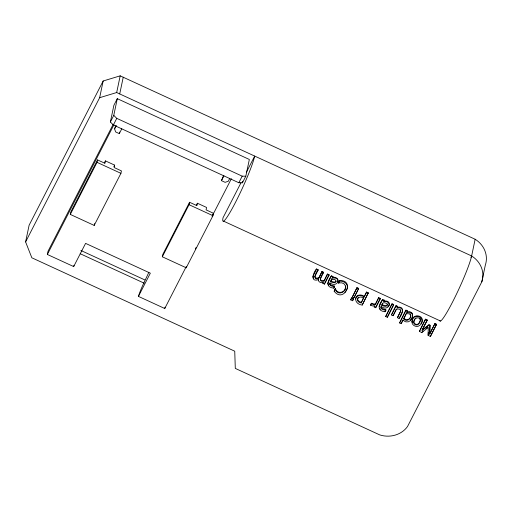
<?xml version="1.0" encoding="UTF-8"?>
<svg xmlns="http://www.w3.org/2000/svg" width="512" height="512" viewBox="0 0 512 512"><rect width="100%" height="100%" fill="white"/><g stroke="black" fill="none" stroke-linecap="round" stroke-linejoin="round"><path stroke-width="0.77" d="M428.134 335.424L428.243 327.456L421.805 332.512L419.424 331.411L425.53 319.162L427.245 319.955L427.117 320.55L421.965 330.592L428.832 325.306L428.96 324.71L429.997 325.184L429.696 334.15L434.976 323.514L436.576 324.25L430.47 336.499L428.134 335.424L428.294 332.435M347.482 287.853C348.102 283.424 343.226 280.8 339.36 281.126L338.413 282.97L341.728 282.835L343.942 283.744L345.395 285.76L345.523 287.622M402.528 311.168C402.893 308.326 399.347 307.066 397.088 307.923L397.709 306.355L396.083 305.606L391.469 314.944L393.101 315.693L396.448 309.171L398.848 309.062L400.045 309.568A1.382 1.261 11.9 0 1 400.691 310.618M429.696 334.15L429.997 325.184M345.677 286.054C346.675 292.288 337.536 296.179 335.283 289.402L335.27 288.742L334.182 291.213C343.693 303.84 355.642 279.712 339.488 280.525L338.413 282.97M312.998 276.314L313.094 277.581M355.552 299.053C355.616 294.483 361.459 294.042 364.365 296.371L364.237 296.973C354.867 291.347 351.917 303.731 362.202 305.069L368.307 292.819L366.592 292.032L364.365 296.371M412.493 316.723L412.486 314.957A3.437 3.136 11.9 0 0 411.213 313.018L409.581 312.282L407.014 312.397L407.597 310.906L405.971 310.157L399.597 322.931L401.222 323.68L403.168 319.898A4.858 4.435 11.9 0 0 406.106 321.882C410.208 322.733 413.152 318.01 412.614 314.362A3.437 3.136 11.9 0 0 411.334 312.422L409.709 311.68L407.142 311.802M329.728 283.091C329.075 286.714 337.261 284.365 333.792 288.16C325.254 287.251 327.501 281.146 331.398 275.827L333.018 276.57L332.416 278.099C342.176 276.755 337.459 288.493 329.939 282.918C328.32 285.581 332.762 286.541 334.56 286.662M400.819 310.022L400.538 311.539L397.446 317.696L399.072 318.445C402.24 314.842 405.606 305.51 397.216 307.328M25.6 241.914L29.12 225.21L103.168 80.992L120.198 75.834L475.155 239.258A24.538 22.4 11.9 0 1 485.325 265.139L481.805 281.843L407.533 426.509A24.538 22.4 11.9 0 1 379.763 434.912L235.296 368.403L234.746 351.206L31.84 257.786L25.6 241.914L99.648 97.696L103.168 80.992M186.227 266.662L164.749 308.506L138.426 296.384L150.336 273.184L85.594 243.373L73.677 266.573L47.354 254.458L48.038 251.213L113.216 124.275M70.291 214.413L70.803 211.987L97.542 159.904L104.934 163.302L105.44 160.89L114.611 165.114L114.106 167.526L121.44 170.906L120.928 173.338L94.189 225.414L70.291 214.413L97.03 162.336L97.542 159.904M73.677 266.573L73.952 265.28M110.368 121.997L113.888 105.293L117.293 98.662L249.35 159.469L245.805 176.224L242.432 182.803L238.822 182.739L113.363 124.979L110.368 121.997L113.773 115.366L117.293 98.662M99.648 97.696L116.678 92.538L120.198 75.834M481.805 281.843A24.538 22.4 11.9 0 0 473.786 257.459L471.635 255.962L119.718 93.939L123.238 77.235M94.189 225.414L94.573 223.59M121.792 128.787L119.315 133.626L115.642 131.936L114.586 128.883L115.635 125.882M119.315 133.626L119.654 132M138.426 296.384C141.018 288.038 145.28 280.282 148.838 272.275M162.317 256.781L162.829 254.349L189.562 202.272L196.902 205.645L197.408 203.232L206.579 207.456L206.074 209.869L213.466 213.274L212.954 215.706L186.214 267.782L162.317 256.781L189.05 204.704L189.562 202.272M164.749 308.506L165.018 307.206M186.214 267.782L186.47 266.573M229.728 178.483L228.307 181.242L225.12 182.336L221.453 180.646L223.565 175.578M242.432 182.803L242.752 181.28M313.062 276.166L316.506 268.966L318.138 269.722L318.01 270.317L314.893 276.512M318.138 269.722C316.09 271.859 311.898 280.595 318.566 278.611L321.997 271.494L323.622 272.243C321.626 274.374 317.376 283.072 324.013 281.146L327.488 274.022L329.114 274.771L324.499 284.109L322.874 283.36L323.373 282.394C321.184 283.456 317.613 281.862 318.47 279.11L318.541 280M318.566 278.611L321.997 271.494M320.384 279.04L323.622 272.243M322.874 283.36L323.002 282.765M324.499 284.109L324.627 283.514M324.013 281.146L327.488 274.022M327.878 283.194L331.398 275.827M330.541 281.747L331.917 278.72L330.541 281.747C332.218 282.419 335.622 283.885 336.16 281.114L334.886 279.462L331.789 279.322M333.792 288.16L333.92 287.558M334.182 291.213L335.27 288.742M338.541 283.034L338.669 282.432L339.437 282.246M339.36 281.126L339.488 280.525M350.739 299.885L351.648 297.76L353.504 298.618L353.376 299.213L352.595 300.742L350.739 299.885L351.648 297.76M352.39 296.954L357.005 287.61L358.63 288.365L358.502 288.96L354.016 297.702L352.39 296.954L357.005 287.61M352.595 300.742L353.504 298.618M354.016 297.702L358.63 288.365M361.171 302.95L363.686 297.696L361.171 302.95C353.997 301.658 358.739 294.099 363.558 298.291M362.202 305.069L368.307 292.819M364.237 296.973L366.592 292.032M374.131 306.963L374.797 305.664L372.723 305.952L370.656 305.306C370.739 301.389 373.498 304.992 375.558 303.827L378.739 297.619L380.371 298.374L375.757 307.712L374.131 306.963L374.253 306.362L375.885 307.11L375.757 307.712M370.656 305.306L371.571 303.168M371.443 303.77L373.805 304.627L375.43 304.429L375.558 303.827M375.43 304.429L378.739 297.619M379.136 306.79L382.656 299.424L384.275 300.166L383.667 301.702C386.816 300.096 391.622 304.378 387.834 306.854M387.546 304.109C387.469 307.411 383.648 306.278 381.798 305.344L382.547 303.533M382.656 299.424C378.758 304.742 376.512 310.848 385.05 311.757C388.55 307.942 379.43 310.195 381.178 306.202M385.05 311.757L385.939 309.664M385.69 316.531L392.064 303.757L393.696 304.506L393.568 305.107L387.315 317.28L385.69 316.531L392.064 303.757M387.315 317.28L393.696 304.506M393.101 315.693L396.243 309.222M391.469 314.944L396.083 305.606M397.088 307.923L397.709 306.355M397.446 317.696L400.659 310.938M399.072 318.445L402.477 311.328M401.222 323.68L401.35 323.085M403.795 318.675L406.509 313.037L403.795 318.675C406.835 323.526 413.062 316.986 410.048 313.53M399.597 322.931L405.971 310.157M407.014 312.397L407.597 310.906M421.805 332.512L423.098 330.989M419.424 331.411L425.53 319.162M430.47 336.499L430.598 335.898M439.699 320.474A37.741 3.731 -65.3 0 0 454.726 297.722A37.741 3.731 -65.3 0 0 471.635 255.962L475.155 239.258M420.378 320.403L418.874 323.328L417.824 324.134A2.438 2.227 11.9 0 1 416.064 324.282L414.867 323.731A2.419 2.208 11.9 0 1 413.914 322.336L414.528 319.494L415.962 317.638M337.798 281.907C339.392 278.771 335.232 276.403 332.544 277.504L333.018 276.57M410.739 316.032C410.394 319.52 405.971 321.261 403.917 318.074M347.296 288.621L344.973 292.416M345.402 288.083C344.474 293.299 336.966 294.016 335.411 288.806M412.346 317.126L410.522 320.038M113.363 124.979L116.762 118.349L113.773 115.366M47.354 254.458L113.984 124.678M114.586 128.883L116.358 125.434M104.358 163.002L105.44 160.89M113.888 166.522L114.611 165.114M196.326 205.344L197.408 203.232M221.453 180.646L223.936 175.814M212.742 214.682L213.466 213.274M195.328 248.934L196.058 247.52M212.077 216.314L231.373 178.726M238.822 182.739L242.195 176.16L245.805 176.224M241.037 182.675L223.034 217.734A37.741 3.731 -65.3 0 0 235.686 201.99A37.741 3.731 -65.3 0 0 254.694 156.077L246.47 172.096M316.506 268.966C313.408 272.358 309.779 282.368 318.349 279.712M324.973 282.842L329.114 274.771M334.176 287.059L334.688 286.061M376.23 306.438L380.371 298.374M384.275 300.166L383.795 301.101C393.613 299.565 388.845 312.358 381.197 306.522C379.578 309.178 384.019 310.144 385.818 310.259M381.798 305.344L383.046 302.918L384.595 302.72L386.886 303.52L387.418 304.71M401.67 322.451L402.97 319.93M427.245 319.955L422.093 329.99L428.96 324.71M429.824 333.549L434.976 323.514M430.95 335.213L436.576 324.25M470.912 257.382L471.635 255.962M420.883 323.699C427.174 314.573 410.118 312.435 412.275 322.669M358.47 297.101C355.942 299.302 358.989 301.869 361.299 302.349M336.07 281.222L334.464 282.17L330.669 281.146M387.322 304.826L385.722 305.766L381.926 304.749M426.029 328.691L427.782 327.315M406.381 313.638L409.389 313.824L410.72 315.443M318.694 278.016L315.872 278.048L314.822 276.813M324.134 280.55L321.363 280.576L320.314 279.341M116.678 92.538L119.718 93.939M116.762 118.349L242.195 176.16M97.03 162.336L120.928 173.338M189.05 204.704L212.954 215.706M223.571 221.146L440.512 321.03M316.384 269.568L318.01 270.317M321.869 272.096L323.501 272.845M327.36 274.624L328.986 275.373M331.27 276.422L332.89 277.171M356.877 288.211L358.502 288.96M366.47 292.627L368.186 293.421M378.618 298.221L380.243 298.97M382.528 300.026L384.147 300.768M391.942 304.358L393.568 305.107M395.955 306.208L397.587 306.957M405.843 310.758L407.475 311.507M425.402 319.763L427.117 320.55M434.848 324.115L436.454 324.851M428.832 325.306L429.869 325.786M351.526 298.362L353.376 299.213M80.87 250.47L144.896 279.949M80.186 253.715L144.218 283.194M379.859 308.787L380.41 309.28M313.331 278.112L313.69 278.56M328.186 284.608L328.608 285.184M419.891 318.099C421.306 320.275 419.674 323.462 417.696 324.73A2.438 2.227 11.9 0 1 415.942 324.877L414.746 324.326A2.419 2.208 11.9 0 1 413.792 322.931C412.512 318.707 419.629 315.226 420.333 320.333M327.878 283.315L327.936 283.981M412.013 321.408C411.597 323.725 413.459 325.773 415.629 326.272A4.262 3.891 11.9 0 0 418.426 326.157C428.986 320.627 414.163 309.805 412.013 321.408"/></g></svg>
